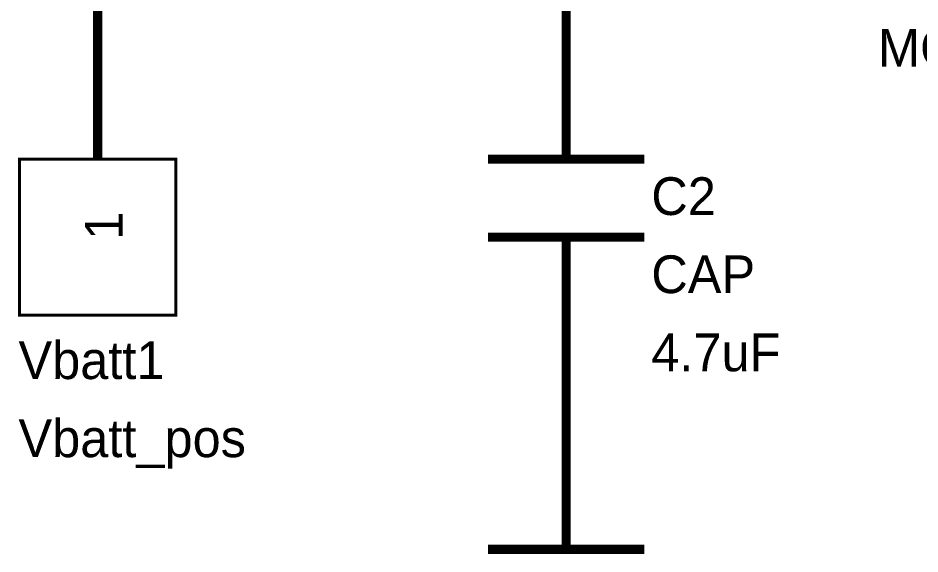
# Model space of a CAD drawing. Header units: millimetres. Extents: x 0 to 9.5, y 0 to 7.5.
# Drawn here: x 1.499 to 2.654, y 4.594 to 5.281 of the extents above; entities that cross this region are included whole.
import ezdxf

# ---------------------------------------------------------------- set-up
doc = ezdxf.new("R2010")
doc.units = ezdxf.units.MM
doc.header["$MEASUREMENT"] = 0
doc.layers.add('Sheet', color=255, linetype='Continuous')

msp = doc.modelspace()

# ---------------------------------------------------------------- linework, layer by layer
at = {"layer": 'Sheet', "const_width": 0.0118}
for points in [[(1.6005, 5.4), (1.6005, 5.1999)], [(2.2004, 5.1), (2.2004, 5.3)], [(1.6005, 5.1), (1.6005, 5.1999)], [(2.1004, 5.1), (2.3004, 5.1)], [(2.1004, 5), (2.3004, 5)], [(2.2004, 5), (2.2004, 4.8)], [(2.2004, 4.6999), (2.2004, 4.8)], [(2.2004, 4.6999), (2.2004, 4.5999)], [(2.1004, 4.5999), (2.3004, 4.5999)]]:
    msp.add_lwpolyline(points, dxfattribs=at)
at = {"layer": 'Sheet', "const_width": 0.0039}
for points in [[(1.5005, 5.1), (1.5005, 4.8999), (1.7005, 4.8999), (1.7005, 5.1), (1.5005, 5.1), (1.5005, 5.1)], [(1.5005, 5.1), (1.7005, 5.1), (1.7005, 4.8999), (1.5005, 4.8999), (1.5005, 5.1)]]:
    msp.add_lwpolyline(points, close=True, dxfattribs=at)

# ---------------------------------------------------------------- texts
at = {"layer": 'Sheet'}
for s, p in [('MCP73831', (2.5997, 5.2185)), ('C2', (2.3095, 5.0284)), ('CAP', (2.3095, 4.9283)), ('4.7uF', (2.3095, 4.8282)), ('Vbatt1', (1.4991, 4.8182)), ('Vbatt_pos', (1.4991, 4.7181))]:
    msp.add_text(s, height=0.04837, dxfattribs=at).set_placement(p)
msp.add_text('1', height=0.0484, rotation=90, dxfattribs=at).set_placement((1.6325, 4.9967))

doc.saveas('drawing.dxf')
